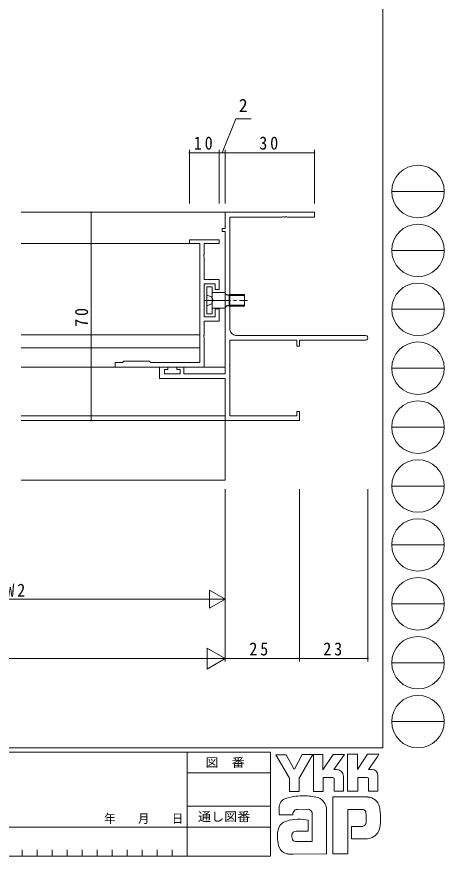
# Model space of a CAD drawing. Units: millimetres on the paper. Extents: x -420 to 373, y -297 to 267.
# Drawn here: x 229.3 to 372.9, y -297 to -14.9 of the extents above; entities that cross this region are included whole.
import ezdxf
from ezdxf.enums import TextEntityAlignment as Align

# ---------------------------------------------------------------- set-up
doc = ezdxf.new("R2010")
doc.units = ezdxf.units.MM
doc.linetypes.add('CHAIN2', pattern=[12, 9, -1, 1, -1])
doc.linetypes.add('DASHED3', pattern=[4, 3, -1])
for name, color, linetype, lineweight in [('0-1_YKK_ZWAK', 7, 'Continuous', 9), ('0-3_YKK_11', 7, 'Continuous', 9), ('0-4_YKK_12', 2, 'Continuous', 9), ('0-5_YKK_D', 6, 'Continuous', 9), ('0-6_YKK_13', 4, 'Continuous', 9)]:
    doc.layers.add(name, color=color, linetype=linetype, lineweight=lineweight)
doc.styles.add('ＭＳ ゴシック', font='')
doc.styles.get('ＭＳ ゴシック').set_extended_font_data('MS Gothic')

msp = doc.modelspace()

# ---------------------------------------------------------------- linework, layer by layer
at = {"layer": '0-1_YKK_ZWAK'}
for p, q in [((352.3, 264.4), (352.3, -260.6)), ((355.276, -73.616), (372.916, -73.616)), ((355.276, -93.412), (372.916, -93.412)), ((355.276, -113.208), (372.916, -113.208)), ((355.276, -133.004), (372.916, -133.004)), ((355.276, -152.8), (372.916, -152.8)), ((355.276, -172.596), (372.916, -172.596)), ((355.276, -192.392), (372.916, -192.392)), ((355.276, -212.188), (372.916, -212.188)), ((355.276, -231.984), (372.916, -231.984)), ((355.276, -251.78), (372.916, -251.78)), ((352.3, -260.6), (-417.7, -260.6)), ((314.5, -262), (-417.7, -262)), ((286.5, -262), (286.5, -297)), ((314.5, -262), (314.5, -297)), ((316.337, -262.906), (319.851, -262.906)), ((320.932, -270.799), (316.337, -262.906)), ((325.136, -262.798), (322.581, -267.771)), ((328.96, -275.231), (328.96, -262.825)), ((340.474, -262.717), (343.745, -262.717)), ((340.474, -275.123), (340.474, -262.717)), ((347.178, -262.717), (350.962, -262.717)), ((350.583, -263.365), (347.461, -267.825)), ((350.962, -262.717), (350.583, -263.365)), ((336.879, -267.906), (335.84, -267.906)), ((348.501, -267.825), (347.461, -267.825)), ((286.5, -269), (314.5, -269)), ((335.474, -270.582), (332.284, -270.582)), ((339.042, -270.069), (339.042, -275.15)), ((343.88, -270.555), (343.88, -275.123)), ((347.069, -270.555), (343.88, -270.555)), ((347.502, -270.717), (347.069, -270.555)), ((347.502, -275.096), (347.502, -270.717)), ((350.664, -270.069), (350.664, -275.096)), ((343.88, -275.123), (340.474, -275.123)), ((347.502, -275.046), (347.553, -275.096)), ((350.664, -275.096), (347.502, -275.096)), ((347.124, -277.096), (335.528, -277.096)), ((335.528, -277.096), (335.528, -296.206)), ((286.5, -280.199), (314.5, -280.199)), ((317.418, -283.07), (317.418, -281.141)), ((327.446, -281.205), (323.748, -281.275)), ((333.42, -281.583), (333.42, -296.179)), ((340.555, -281.259), (345.204, -281.259)), ((340.555, -296.206), (340.555, -281.259)), ((322.067, -283.07), (317.418, -283.07)), ((328.527, -292.071), (328.527, -282.34)), ((346.673, -282.756), (346.691, -285.391)), ((185.7, -287.2), (286.5, -287.2)), ((314.5, -287.199), (286.5, -287.199)), ((341.772, -286.989), (341.772, -291.125)), ((345.313, -286.989), (341.772, -286.989)), ((327.176, -288.53), (323.181, -288.535)), ((322.905, -292.071), (328.527, -292.071)), ((328.095, -292.071), (328.446, -292.071)), ((328.527, -292.07), (328.528, -292.071)), ((341.772, -291.125), (347.097, -291.125)), ((347.097, -291.125), (348.178, -290.882)), ((231.06, -294.9), (231.06, -297)), ((236.1, -294.9), (236.1, -297)), ((241.14, -294.9), (241.14, -297)), ((246.18, -294.9), (246.18, -297)), ((251.22, -294.9), (251.22, -297)), ((256.26, -294.9), (256.26, -297)), ((261.3, -294.9), (261.3, -297)), ((266.34, -294.9), (266.34, -297)), ((271.38, -294.9), (271.38, -297)), ((276.42, -294.9), (276.42, -297)), ((281.46, -294.9), (281.46, -297)), ((333.42, -296.179), (333.095, -296.233)), ((-417.7, -297), (314.5, -297)), ((322.067, -296.26), (320.58, -296.26)), ((333.095, -296.233), (322.067, -296.26))]:
    msp.add_line(p, q, dxfattribs=at)
for points in [[(319.851, -262.906), (322.364, -267.609), (322.581, -267.771)], [(325.136, -262.798), (328.762, -262.798), (324.229, -270.826)], [(328.96, -262.825), (332.176, -262.825), (332.176, -267.923), (335.555, -262.771)], [(335.555, -262.771), (339.38, -262.771), (335.84, -267.906)], [(343.745, -262.717), (343.745, -267.908), (347.178, -262.717)], [(324.229, -270.826), (324.229, -275.258), (320.932, -275.258), (320.932, -270.799)], [(332.284, -270.582), (332.284, -275.231), (328.96, -275.231)], [(339.042, -275.15), (335.906, -275.15), (335.906, -270.744), (335.474, -270.582)], [(326.473, -284.773), (327.176, -284.935), (327.176, -288.53)], [(335.528, -296.206), (339.772, -296.206), (340.555, -296.206)]]:
    msp.add_lwpolyline(points, dxfattribs=at)
for centre in [(364.096, -73.616), (364.096, -93.412), (364.096, -113.208), (364.096, -133.004), (364.096, -152.8), (364.096, -172.596), (364.096, -192.392), (364.096, -212.188), (364.096, -231.984), (364.096, -251.78)]:
    msp.add_circle(centre, 8.82, dxfattribs=at)
for centre, radius, start, end in [((336.879, -270.069), 2.163, 0.00165, 89.99603), ((348.501, -269.988), 2.163, 0.00165, 89.99603), ((320.106, -280.055), 2.444, 109.02126, 161.51263), ((325.222, -294.401), 17.68, 89.89165, 109.30847), ((325.741, -297.463), 20.748, 78.78009, 91.46938), ((329.03, -281.496), 4.449, 40.66422, 80.31693), ((328.809, -281.485), 4.612, 358.78058, 38.76563), ((346.972, -281.44), 4.341, 14.44571, 87.08746), ((322.459, -281.166), 5.037, 158.41083, 179.71774), ((324.175, -283.007), 2.109, 138.46381, 181.71359), ((323.615, -282.971), 1.701, 85.50551, 126.78038), ((326.956, -282.754), 1.625, 14.75519, 72.44994), ((345.365, -282.479), 1.229, 16.43123, 96.91661), ((330.666, -284.187), 20.86, 350.99026, 10.67624), ((324.02, -297.854), 13.309, 79.38097, 112.05824), ((343.031, -283.208), 3.673, 4.93422, 17.03551), ((320.927, -288.927), 3.908, 121.8271, 169.08475), ((345.314, -285.684), 1.306, 269.95467, 342.90144), ((343.01, -285.041), 3.697, 343.6902, 354.75362), ((347.035, -286.745), 4.291, 285.4429, 349.90448), ((327.949, -290.395), 11.082, 168.76372, 199.80078), ((324.082, -290.328), 2.369, 171.08202, 216.71922), ((323.19, -289.979), 1.445, 90.33952, 178.03638), ((323.15, -290.565), 1.526, 230.97279, 260.7549), ((320.94, -292.443), 3.823, 207.31435, 263.59464)]:
    msp.add_arc(centre, radius, start, end, dxfattribs=at)
at = {"layer": '0-3_YKK_11'}
for p, q in [((299.306, -80.6), (299.306, -86.1)), ((329.306, -80.6), (299.306, -80.6)), ((329.306, -82.23), (329.306, -80.6)), ((300.936, -82.23), (318.347, -82.23)), ((300.936, -119.97), (300.936, -82.23)), ((318.347, -82.23), (318.531, -82.11)), ((318.531, -82.11), (319.081, -82.11)), ((319.081, -82.11), (319.264, -82.23)), ((319.264, -82.23), (319.347, -82.23)), ((319.347, -82.23), (319.531, -82.11)), ((319.531, -82.11), (320.081, -82.11)), ((320.081, -82.11), (320.264, -82.23)), ((320.264, -82.23), (329.306, -82.23)), ((298.306, -86.1), (298.306, -87.1)), ((299.306, -86.1), (298.306, -86.1)), ((298.306, -87.1), (299.306, -87.1)), ((299.306, -87.1), (299.306, -134.87)), ((287.306, -89.9), (287.306, -91.1)), ((297.306, -89.9), (287.306, -89.9)), ((297.306, -91.1), (297.306, -89.9)), ((287.306, -91.1), (290.806, -91.1)), ((290.806, -91.1), (290.806, -131.1)), ((292.306, -91.1), (297.306, -91.1)), ((292.306, -94.641), (292.306, -91.1)), ((292.186, -94.825), (292.306, -94.641)), ((292.186, -95.375), (292.186, -94.825)), ((292.306, -95.558), (292.186, -95.375)), ((292.306, -103.2), (292.306, -95.558)), ((297.306, -103.2), (292.306, -103.2)), ((297.306, -106.6), (297.306, -103.2)), ((292.306, -104.7), (296.006, -104.7)), ((292.306, -115.7), (292.306, -104.7)), ((296.006, -104.7), (296.006, -106.6)), ((296.006, -106.6), (297.306, -106.6)), ((296.006, -113.1), (296.006, -115.7)), ((297.306, -113.1), (296.006, -113.1)), ((297.306, -117.2), (297.306, -113.1)), ((296.006, -115.7), (292.306, -115.7)), ((292.306, -117.2), (297.306, -117.2)), ((292.306, -121.841), (292.306, -117.2)), ((292.186, -122.025), (292.306, -121.841)), ((292.186, -122.575), (292.186, -122.025)), ((292.306, -122.758), (292.186, -122.575)), ((292.306, -132.6), (292.306, -122.758)), ((300.936, -123.6), (323.406, -123.6)), ((300.936, -148.97), (300.936, -123.6)), ((346.491, -121.97), (302.936, -121.97)), ((323.406, -123.6), (323.406, -125.6)), ((324.306, -123.6), (346.491, -123.6)), ((324.306, -125.6), (324.306, -123.6)), ((323.406, -125.6), (324.306, -125.6)), ((262.306, -131.1), (262.306, -132.6)), ((264.806, -131.1), (262.306, -131.1)), ((265.306, -130.6), (264.806, -131.1)), ((273.806, -130.6), (265.306, -130.6)), ((274.306, -131.1), (273.806, -130.6)), ((290.806, -131.1), (274.306, -131.1)), ((262.306, -132.6), (292.306, -132.6)), ((277.306, -132.6), (277.306, -136.5)), ((280.106, -132.6), (277.306, -132.6)), ((278.936, -133.4), (280.106, -133.4)), ((278.936, -134.87), (278.936, -133.4)), ((284.206, -134.87), (278.936, -134.87)), ((280.106, -133.4), (280.106, -132.6)), ((283.106, -132.6), (283.106, -133.4)), ((285.406, -132.6), (283.106, -132.6)), ((283.106, -133.4), (284.206, -133.4)), ((284.206, -133.4), (284.206, -134.87)), ((285.406, -134.87), (285.406, -132.6)), ((299.306, -134.87), (285.406, -134.87)), ((277.306, -136.5), (299.306, -136.5)), ((299.306, -136.5), (299.306, -150.6)), ((323.406, -148.97), (300.936, -148.97)), ((323.406, -147.6), (323.406, -148.97)), ((324.306, -147.6), (323.406, -147.6)), ((324.306, -150.6), (324.306, -147.6)), ((299.306, -150.6), (324.306, -150.6))]:
    msp.add_line(p, q, dxfattribs=at)
for centre, radius, start, end in [((302.936, -119.97), 2, 180, 269.99998), ((346.491, -122.785), 0.815, 269.99998, 90)]:
    msp.add_arc(centre, radius, start, end, dxfattribs=at)
at = {"layer": '0-4_YKK_12'}
for p, q in [((299.606, -80.6), (230.806, -80.6)), ((230.806, -91.1), (290.806, -91.1)), ((290.806, -91.1), (290.806, -126.1)), ((230.806, -121.8), (290.806, -121.8)), ((230.806, -126.1), (290.806, -126.1)), ((299.306, -132.601), (230.806, -132.601)), ((299.306, -148.97), (230.806, -148.97)), ((323.865, -150.601), (230.806, -150.601)), ((299.306, -150.601), (299.306, -170.601)), ((299.306, -170.601), (230.806, -170.601))]:
    msp.add_line(p, q, dxfattribs=at)
at = {"layer": '0-5_YKK_D'}
for p, q in [((298.306, -60.6), (302.874, -49.216)), ((302.874, -49.216), (308.074, -49.216)), ((287.306, -77.6), (287.306, -59.6)), ((297.306, -60.6), (287.306, -60.6)), ((297.306, -77.6), (297.306, -59.6)), ((297.306, -77.6), (297.306, -59.6)), ((297.306, -60.6), (299.306, -60.6)), ((299.3, -77.6), (299.3, -59.6)), ((329.3, -60.6), (299.3, -60.6)), ((299.306, -77.6), (299.306, -59.6)), ((329.3, -77.6), (329.3, -59.6)), ((274.306, -80.6), (253.306, -80.6)), ((254.306, -150.6), (254.306, -80.6)), ((274.306, -150.6), (253.306, -150.6)), ((299.306, -173.601), (299.306, -211.6)), ((299.306, -173.601), (299.306, -231.6)), ((299.306, -173.601), (299.306, -231.6)), ((324.3, -173.601), (324.3, -231.6)), ((324.306, -173.601), (324.306, -231.6)), ((347.3, -173.601), (347.3, -231.6)), ((294.11, -207.6), (294.11, -213.6)), ((299.306, -210.6), (294.11, -207.6)), ((165.306, -210.6), (293.306, -210.6)), ((299.306, -210.6), (288.913, -210.6)), ((299.306, -210.6), (294.11, -213.6)), ((293.243, -227.1), (293.243, -234.1)), ((299.306, -230.6), (293.243, -227.1)), ((6.306, -230.6), (292.306, -230.6)), ((299.306, -230.6), (287.181, -230.6)), ((299.306, -230.6), (293.243, -234.1)), ((299.306, -230.6), (324.306, -230.6)), ((347.3, -230.6), (324.3, -230.6))]:
    msp.add_line(p, q, dxfattribs=at)
for centre, start, end in [((287.306, -60.6), 0, 180), ((287.306, -60.6), 180, 0), ((297.306, -60.6), 0, 180), ((297.306, -60.6), 0, 180), ((297.306, -60.6), 180, 0), ((297.306, -60.6), 180, 0), ((299.3, -60.6), 0, 180), ((299.3, -60.6), 180, 0), ((299.306, -60.6), 0, 180), ((299.306, -60.6), 180, 0), ((329.3, -60.6), 0, 180), ((329.3, -60.6), 180, 0), ((254.306, -80.6), 90, 270), ((254.306, -80.6), 270, 90), ((254.306, -150.6), 90, 270), ((254.306, -150.6), 270, 90), ((324.306, -230.6), 0, 180), ((324.306, -230.6), 180, 0), ((347.3, -230.6), 0, 180), ((347.3, -230.6), 180, 0)]:
    msp.add_arc(centre, 0.106, start, end, dxfattribs=at)
at = {"layer": '0-6_YKK_13'}
for p, q in [((293.106, -105.7), (294.906, -105.7)), ((293.106, -114.7), (293.106, -105.7)), ((294.906, -105.7), (294.906, -114.7)), ((299.306, -107.6), (294.906, -107.6)), ((299.306, -112.8), (299.306, -107.6)), ((300.706, -108.579), (299.691, -108.339)), ((300.706, -108.2), (300.706, -112.2)), ((305.806, -108.2), (300.706, -108.2)), ((305.806, -108.579), (300.706, -108.579)), ((305.806, -112.2), (305.806, -108.2)), ((294.906, -112.8), (299.306, -112.8)), ((299.306, -112.547), (299.893, -112.055)), ((300.706, -111.821), (299.691, -112.061)), ((299.893, -112.055), (300.706, -112.2)), ((305.806, -111.821), (300.706, -111.821)), ((300.706, -112.2), (305.806, -112.2)), ((294.906, -114.7), (293.106, -114.7))]:
    msp.add_line(p, q, dxfattribs=at)
at = {"layer": '0-6_YKK_13', "linetype": 'DASHED3'}
for p, q in [((294.731, -109.055), (293.106, -108.4)), ((295.34, -110.2), (294.731, -109.055)), ((293.106, -112), (294.731, -111.345)), ((294.731, -111.345), (295.34, -110.2))]:
    msp.add_line(p, q, dxfattribs=at)
at = {"layer": '0-6_YKK_13', "linetype": 'CHAIN2'}
msp.add_line((292.106, -110.2), (306.806, -110.2), dxfattribs=at)
at = {"layer": '0-6_YKK_13'}
msp.add_lwpolyline([(299.306, -107.852), (299.893, -108.344), (300.706, -108.2)], dxfattribs=at)

# ---------------------------------------------------------------- texts
at = {"layer": '0-1_YKK_ZWAK', "style": 'ＭＳ ゴシック', "width": 1.1}
for s, p in [('図\u3000番', (292.698, -267.862)), ('通し図番', (290.179, -286.085))]:
    msp.add_text(s, height=2.933, dxfattribs=at).set_placement(p, align=Align.BOTTOM_LEFT)
at = {"layer": '0-1_YKK_ZWAK', "insert": (258.676, -286.169), "char_height": 2.933, "attachment_point": 7, "style": 'ＭＳ ゴシック'}
msp.add_mtext('\\T1.2;\\W0.95;年\\~\\~\\~月\\~\\~\\~日', dxfattribs=at)
at = {"layer": '0-5_YKK_D', "color": 3, "style": 'ＭＳ ゴシック'}
msp.add_text('2', height=4.399, dxfattribs=at).set_placement((303.874, -48.216), align=Align.BOTTOM_LEFT)
at = {"layer": '0-5_YKK_D', "color": 3, "char_height": 4.399, "attachment_point": 7, "style": 'ＭＳ ゴシック'}
for s, insert in [('\\T1.36;\\W0.9;10', (288.786, -59.6)), ('\\T1.36;\\W0.9;30', (310.78, -59.6)), ('\\T1.36;\\W0.9;W2', (225.786, -209.8)), ('\\T1.36;\\W0.9;25', (307.436, -229.6)), ('\\T1.36;\\W0.9;23', (332.28, -229.6))]:
    msp.add_mtext(s, dxfattribs=dict(at, insert=insert))
at = {"layer": '0-5_YKK_D', "color": 3, "insert": (253.306, -119.12), "char_height": 4.399, "attachment_point": 7, "rotation": 90, "style": 'ＭＳ ゴシック'}
msp.add_mtext('\\T1.36;\\W0.9;70', dxfattribs=at)

doc.saveas('drawing.dxf')
